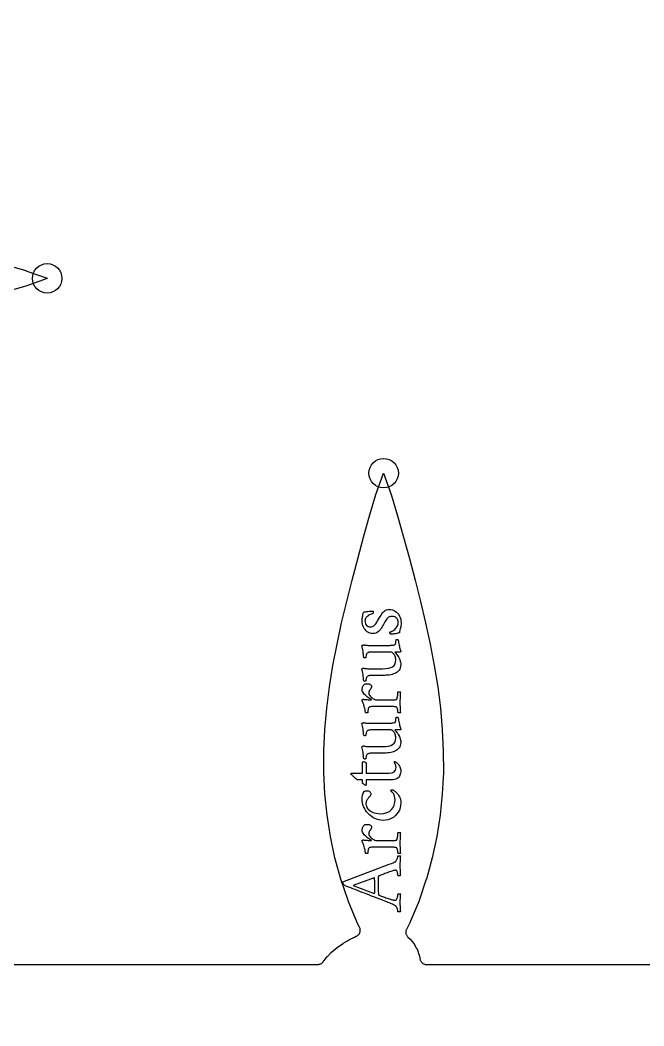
# Model space of a CAD drawing. Header units: millimetres. Extents: x -94 to 94, y -94 to 94.
# Drawn here: x 23.11 to 47.1, y -0.47 to 38.2 of the extents above; entities that cross this region are included whole.
import ezdxf

# ---------------------------------------------------------------- set-up
doc = ezdxf.new("R2010")
doc.units = ezdxf.units.MM
for name, color, linetype in [('CUT_INNER', 6, 'Continuous'), ('ENGRAVE', 7, 'Continuous'), ('TEXT', 5, 'Continuous')]:
    doc.layers.add(name, color=color, linetype=linetype)

msp = doc.modelspace()

# ---------------------------------------------------------------- linework, layer by layer
at = {"layer": 'CUT_INNER'}
for points in [[(22.5038, 28.805), (23.3213, 28.5654), (23.3284, 28.5631), (24.1406, 28.2712), (24.1458, 28.2691), (24.1406, 28.2669), (23.3284, 27.975), (23.3213, 27.9727), (22.5038, 27.7332)], [(22.0071, 1.89), (34.5572, 1.89), (34.5813, 1.8912), (34.6052, 1.8947), (34.6287, 1.9005), (34.6515, 1.9085), (34.6734, 1.9187), (34.6943, 1.9309), (34.7138, 1.9452), (34.7319, 1.9612), (34.7484, 1.9789), (34.758, 1.9915), (34.7581, 1.9914), (34.837, 2.0951), (34.8406, 2.0997), (34.9187, 2.1929), (34.9247, 2.1996), (35.0596, 2.3389), (35.0661, 2.3452), (35.1707, 2.4388), (35.1759, 2.4432), (35.2907, 2.5353), (35.2961, 2.5394), (35.4294, 2.6348), (35.4337, 2.6377), (35.5282, 2.6996), (35.5327, 2.7024), (35.6945, 2.7989), (35.698, 2.801), (35.7753, 2.8437), (35.7789, 2.8457), (35.969, 2.9429), (35.9719, 2.9444), (36.0355, 2.9748), (36.0384, 2.9761), (36.0428, 2.9781), (36.0654, 2.9896), (36.0866, 3.0033), (36.1064, 3.0191), (36.1245, 3.0368), (36.1406, 3.0562), (36.1548, 3.0772), (36.1667, 3.0995), (36.1764, 3.1229), (36.1836, 3.1471), (36.1883, 3.172), (36.1905, 3.1972), (36.1902, 3.2225), (36.1873, 3.2476), (36.1818, 3.2723), (36.1739, 3.2964), (36.1636, 3.3195), (36.0625, 3.5186), (36.0585, 3.5274), (35.7218, 4.341), (35.719, 4.3485), (35.4418, 5.1629), (35.4396, 5.17), (35.2156, 5.9847), (35.2139, 5.9917), (35.0394, 6.8065), (35.0382, 6.8134), (34.9109, 7.6283), (34.91, 7.635), (34.8277, 8.4502), (34.8272, 8.4566), (34.7875, 9.2721), (34.7874, 9.2782), (34.788, 10.094), (34.7882, 10.0997), (34.8264, 10.916), (34.8267, 10.9212), (34.8996, 11.738), (34.9001, 11.7427), (35.0044, 12.56), (35.005, 12.5642), (35.1372, 13.3821), (35.1379, 13.3856), (35.2945, 14.2041), (35.2951, 14.207), (35.4724, 15.0261), (35.4729, 15.0285), (35.6671, 15.8481), (35.6676, 15.85), (35.8751, 16.6701), (35.8754, 16.6715), (36.0928, 17.4915), (36.318, 18.3134), (36.5494, 19.1354), (36.5498, 19.1366), (36.7893, 19.9541), (36.7916, 19.9613), (37.0835, 20.7735), (37.0857, 20.7786), (37.0878, 20.7735), (37.3797, 19.9613), (37.382, 19.9541), (37.6215, 19.1366), (37.6219, 19.1354), (37.8528, 18.3151), (38.0779, 17.4935), (38.2959, 16.6715), (38.2962, 16.6701), (38.5037, 15.85), (38.5042, 15.8481), (38.6984, 15.0285), (38.6989, 15.0261), (38.8762, 14.207), (38.8768, 14.2041), (39.0334, 13.3856), (39.0341, 13.3821), (39.1663, 12.5642), (39.1669, 12.56), (39.2712, 11.7427), (39.2717, 11.738), (39.3446, 10.9212), (39.3449, 10.916), (39.3832, 10.0997), (39.3833, 10.094), (39.3839, 9.2782), (39.3838, 9.2721), (39.3441, 8.4566), (39.3436, 8.4502), (39.2613, 7.635), (39.2604, 7.6283), (39.1332, 6.8134), (39.1319, 6.8065), (38.9575, 5.9917), (38.9557, 5.9847), (38.7317, 5.17), (38.7295, 5.1629), (38.4523, 4.3485), (38.4495, 4.341), (38.1128, 3.5274), (38.1088, 3.5186), (37.9674, 3.2402), (37.9573, 3.2175), (37.9495, 3.194), (37.944, 3.1698), (37.941, 3.1452), (37.9404, 3.1204), (37.9423, 3.0957), (37.9467, 3.0712), (37.9534, 3.0474), (37.9624, 3.0243), (37.9737, 3.0022), (37.9872, 2.9814), (38.0026, 2.9619), (38.0199, 2.9442), (38.0975, 2.8718), (38.1061, 2.863), (38.1899, 2.7678), (38.1975, 2.7582), (38.2717, 2.6553), (38.2783, 2.645), (38.342, 2.5353), (38.3476, 2.5244), (38.4002, 2.409), (38.4047, 2.3976), (38.4458, 2.2776), (38.4492, 2.2658), (38.4783, 2.1424), (38.4805, 2.1303), (38.4836, 2.1068), (38.488, 2.0832), (38.4945, 2.0602), (38.5032, 2.0379), (38.514, 2.0165), (38.5269, 1.9963), (38.5415, 1.9774), (38.558, 1.96), (38.576, 1.9442), (38.5955, 1.9302), (38.6162, 1.9182), (38.6379, 1.9081), (38.6605, 1.9003), (38.6838, 1.8946), (38.7075, 1.8911), (38.7314, 1.89), (49.015, 1.89)]]:
    msp.add_lwpolyline(points, dxfattribs=at)
at = {"layer": 'ENGRAVE'}
for centre, radius in [((0, 27.004), 62.3363), ((24.1466, 28.2691), 0.567), ((37.0857, 20.7795), 0.567)]:
    msp.add_circle(centre, radius, dxfattribs=at)
at = {"layer": 'TEXT'}
for points in [[(36.2628, 15.096), (36.2638, 15.1435), (36.2666, 15.187), (36.2714, 15.2263), (36.2782, 15.2616), (36.2857, 15.2976), (36.2931, 15.3389), (36.3003, 15.3855), (36.3072, 15.4375), (36.3463, 15.4456), (36.3887, 15.4528), (36.4343, 15.4592), (36.483, 15.4648), (36.5326, 15.4695), (36.5808, 15.4733), (36.6274, 15.4763), (36.6725, 15.4785), (36.68, 15.4763), (36.6853, 15.4699), (36.6885, 15.4592), (36.6896, 15.4443), (36.6894, 15.4374), (36.6887, 15.4302), (36.6877, 15.4229), (36.6862, 15.4153), (36.684, 15.4077), (36.6811, 15.4003), (36.6772, 15.3932), (36.6725, 15.3863), (36.6412, 15.3763), (36.6085, 15.3636), (36.5746, 15.3482), (36.5394, 15.3299), (36.5049, 15.3092), (36.4732, 15.2864), (36.4443, 15.2614), (36.4182, 15.2343), (36.3965, 15.2052), (36.381, 15.1741), (36.3717, 15.1412), (36.3686, 15.1063), (36.3724, 15.0504), (36.3836, 15.0022), (36.4023, 14.9616), (36.4284, 14.9287), (36.4601, 14.9033), (36.4954, 14.8852), (36.5343, 14.8743), (36.5769, 14.8707), (36.6176, 14.8733), (36.6542, 14.8809), (36.6867, 14.8937), (36.7152, 14.9117), (36.7408, 14.9338), (36.7647, 14.959), (36.7869, 14.9875), (36.8074, 15.0192), (36.8273, 15.053), (36.8479, 15.0879), (36.8692, 15.1239), (36.891, 15.1609), (36.9139, 15.1993), (36.938, 15.2394), (36.9634, 15.2813), (36.9901, 15.3248), (37.0185, 15.3677), (37.0494, 15.4076), (37.0826, 15.4445), (37.1181, 15.4785), (37.1568, 15.5068), (37.1996, 15.5271), (37.2464, 15.5393), (37.2973, 15.5433), (37.3621, 15.5388), (37.4232, 15.5254), (37.4808, 15.503), (37.5346, 15.4716), (37.5839, 15.433), (37.6277, 15.3888), (37.6659, 15.3391), (37.6985, 15.2838), (37.7247, 15.2245), (37.7433, 15.1626), (37.7545, 15.0982), (37.7583, 15.0312), (37.7569, 14.9753), (37.7527, 14.9236), (37.7458, 14.8762), (37.7361, 14.8331), (37.7251, 14.7905), (37.7143, 14.7444), (37.7038, 14.6949), (37.6934, 14.6419), (37.6729, 14.6351), (37.649, 14.6283), (37.6217, 14.6215), (37.591, 14.6146), (37.5583, 14.6081), (37.5253, 14.6022), (37.4917, 14.597), (37.4578, 14.5924), (37.4254, 14.5887), (37.3964, 14.586), (37.3708, 14.5844), (37.3486, 14.5839), (37.3396, 14.598), (37.3332, 14.6129), (37.3294, 14.6287), (37.3281, 14.6454), (37.3285, 14.6535), (37.3298, 14.6607), (37.3319, 14.6671), (37.3349, 14.6727), (37.3694, 14.6848), (37.4045, 14.7008), (37.4402, 14.7207), (37.4766, 14.7444), (37.5118, 14.7715), (37.544, 14.8016), (37.5733, 14.8346), (37.5995, 14.8707), (37.6212, 14.9091), (37.6366, 14.9492), (37.6459, 14.9911), (37.649, 15.0346), (37.6452, 15.0837), (37.6337, 15.1285), (37.6144, 15.169), (37.5876, 15.2053), (37.5534, 15.2352), (37.5124, 15.2565), (37.4646, 15.2693), (37.41, 15.2736), (37.3613, 15.2697), (37.3174, 15.2582), (37.2785, 15.239), (37.2444, 15.2121), (37.2137, 15.1795), (37.1847, 15.143), (37.1574, 15.1027), (37.1317, 15.0585), (37.1067, 15.012), (37.081, 14.9646), (37.0546, 14.9164), (37.0276, 14.8673), (36.997, 14.8192), (36.9632, 14.7738), (36.9261, 14.7312), (36.8859, 14.6914), (36.841, 14.6578), (36.7899, 14.6338), (36.7326, 14.6194), (36.6691, 14.6146), (36.6096, 14.619), (36.5539, 14.6321), (36.502, 14.654), (36.454, 14.6846), (36.4106, 14.7221), (36.3725, 14.7644), (36.3397, 14.8117), (36.3123, 14.8639), (36.2906, 14.9194), (36.2752, 14.9765), (36.2659, 15.0354), (36.2628, 15.096)], [(36.6554, 13.8976), (36.6533, 13.8976), (36.6503, 13.8976), (36.6465, 13.8976), (36.6418, 13.8976), (36.6238, 13.8974), (36.6038, 13.8968), (36.5819, 13.8957), (36.5581, 13.8942), (36.5343, 13.8916), (36.5125, 13.8874), (36.4925, 13.8814), (36.4745, 13.8737), (36.4529, 13.8592), (36.4361, 13.8396), (36.4239, 13.8148), (36.4164, 13.7849), (36.412, 13.7544), (36.4088, 13.7277), (36.4068, 13.7049), (36.4062, 13.6859), (36.4012, 13.6828), (36.393, 13.6804), (36.3816, 13.6786), (36.3669, 13.6774), (36.3519, 13.6773), (36.3392, 13.6787), (36.3288, 13.6815), (36.3208, 13.6859), (36.3168, 13.7502), (36.3115, 13.8131), (36.3048, 13.8748), (36.2969, 13.9352), (36.2878, 13.993), (36.2773, 14.047), (36.2656, 14.0971), (36.2526, 14.1434), (36.2547, 14.1501), (36.2611, 14.1562), (36.2718, 14.162), (36.2867, 14.1673), (36.3025, 14.1718), (36.3157, 14.175), (36.3264, 14.1769), (36.3345, 14.1776), (36.3473, 14.1728), (36.3652, 14.1686), (36.3883, 14.1651), (36.4164, 14.1622), (36.4478, 14.16), (36.4805, 14.1584), (36.5144, 14.1574), (36.5496, 14.1571), (37.2495, 14.1571), (37.2665, 14.1573), (37.2901, 14.158), (37.3203, 14.159), (37.3571, 14.1605), (37.3965, 14.1629), (37.4343, 14.1665), (37.4707, 14.1714), (37.5056, 14.1776), (37.524, 14.1862), (37.5381, 14.2019), (37.5479, 14.2246), (37.5534, 14.2544), (37.5566, 14.2857), (37.5594, 14.3129), (37.5617, 14.336), (37.5637, 14.3551), (37.5637, 14.3628), (37.5637, 14.3688), (37.5637, 14.3731), (37.5637, 14.3756), (37.566, 14.3787), (37.5696, 14.3812), (37.5745, 14.383), (37.5807, 14.3842), (37.5871, 14.3849), (37.5927, 14.3854), (37.5974, 14.3858), (37.6012, 14.3859), (37.6042, 14.3854), (37.6098, 14.3842), (37.6179, 14.382), (37.6285, 14.379), (37.639, 14.3752), (37.6465, 14.3705), (37.6509, 14.3649), (37.6524, 14.3585), (37.6554, 14.3149), (37.661, 14.2693), (37.6691, 14.2219), (37.6797, 14.1725), (37.6916, 14.1239), (37.7032, 14.079), (37.7146, 14.0377), (37.7258, 14), (37.7356, 13.9685), (37.7425, 13.9454), (37.7466, 13.9309), (37.748, 13.9249), (37.7469, 13.9185), (37.7433, 13.913), (37.7375, 13.9083), (37.7293, 13.9044), (37.72, 13.9015), (37.7109, 13.8993), (37.702, 13.898), (37.6934, 13.8976), (37.5398, 13.8976), (37.5337, 13.8974), (37.5291, 13.8968), (37.526, 13.8957), (37.5244, 13.8942), (37.5236, 13.8927), (37.5231, 13.8916), (37.5228, 13.891), (37.5227, 13.8908), (37.5469, 13.8665), (37.5718, 13.8379), (37.5973, 13.805), (37.6234, 13.7679), (37.6487, 13.7277), (37.6716, 13.6859), (37.6922, 13.6424), (37.7105, 13.5972), (37.7254, 13.5515), (37.7361, 13.5067), (37.7425, 13.4627), (37.7446, 13.4196), (37.7407, 13.3562), (37.7288, 13.2993), (37.7091, 13.2487), (37.6815, 13.2045), (37.6475, 13.1659), (37.6089, 13.1319), (37.5656, 13.1027), (37.5176, 13.0782), (37.4662, 13.0578), (37.413, 13.041), (37.3578, 13.0279), (37.3008, 13.0184), (37.2434, 13.0117), (37.1872, 13.0069), (37.1324, 13.004), (37.0788, 13.0031), (36.6554, 13.0031), (36.6371, 13.0028), (36.6162, 13.0022), (36.5927, 13.0011), (36.5667, 12.9996), (36.5404, 12.9969), (36.5163, 12.992), (36.4943, 12.9849), (36.4745, 12.9757), (36.4529, 12.9612), (36.4361, 12.9416), (36.4239, 12.9168), (36.4164, 12.887), (36.412, 12.8565), (36.4088, 12.8298), (36.4068, 12.8069), (36.4062, 12.788), (36.4012, 12.7849), (36.393, 12.7824), (36.3816, 12.7806), (36.3669, 12.7794), (36.3519, 12.7793), (36.3392, 12.7807), (36.3288, 12.7836), (36.3208, 12.788), (36.3168, 12.8522), (36.3115, 12.9151), (36.3048, 12.9768), (36.2969, 13.0372), (36.2878, 13.095), (36.2773, 13.149), (36.2656, 13.1992), (36.2526, 13.2455), (36.2543, 13.2522), (36.2594, 13.2587), (36.2679, 13.265), (36.2799, 13.2711), (36.2927, 13.2763), (36.3038, 13.28), (36.3132, 13.2823), (36.3208, 13.283), (36.3341, 13.2781), (36.3533, 13.2736), (36.3785, 13.2696), (36.4096, 13.266), (36.444, 13.263), (36.4788, 13.2608), (36.514, 13.2596), (36.5496, 13.2591), (37.0413, 13.2591), (37.1656, 13.2641), (37.2722, 13.2792), (37.361, 13.3043), (37.4322, 13.3394), (37.4867, 13.3854), (37.5257, 13.4431), (37.549, 13.5125), (37.5568, 13.5937), (37.555, 13.6309), (37.5496, 13.6671), (37.5405, 13.7026), (37.5278, 13.7371), (37.5123, 13.7699), (37.4949, 13.7999), (37.4756, 13.8271), (37.4544, 13.8515), (37.4326, 13.8717), (37.4117, 13.8861), (37.3917, 13.8947), (37.3725, 13.8976)], [(36.2628, 12.467), (36.2646, 12.499), (36.2701, 12.5302), (36.2791, 12.5605), (36.2918, 12.5899), (36.3071, 12.6168), (36.3238, 12.6394), (36.3421, 12.6578), (36.3618, 12.6719), (36.3693, 12.6751), (36.378, 12.6778), (36.3881, 12.6802), (36.3994, 12.6821), (36.4115, 12.6836), (36.4241, 12.6847), (36.4371, 12.6853), (36.4506, 12.6855), (36.4935, 12.6829), (36.53, 12.6749), (36.5601, 12.6615), (36.5837, 12.6428), (36.6017, 12.6225), (36.6145, 12.604), (36.6222, 12.5875), (36.6247, 12.5729), (36.6232, 12.556), (36.6187, 12.5396), (36.6113, 12.5236), (36.6008, 12.508), (36.5893, 12.4928), (36.5786, 12.4781), (36.5688, 12.4638), (36.5598, 12.4499), (36.5516, 12.4379), (36.5441, 12.4256), (36.5371, 12.4131), (36.5308, 12.4004), (36.5256, 12.3862), (36.5219, 12.3693), (36.5196, 12.3495), (36.5189, 12.327), (36.5226, 12.2919), (36.5338, 12.2583), (36.5525, 12.2262), (36.5786, 12.1956), (36.6092, 12.1671), (36.6414, 12.1414), (36.675, 12.1184), (36.7101, 12.0983), (36.7438, 12.0818), (36.7732, 12.0701), (36.7984, 12.063), (36.8193, 12.0607), (37.3349, 12.0607), (37.3718, 12.0608), (37.4075, 12.0611), (37.4418, 12.0617), (37.4749, 12.0624), (37.5058, 12.064), (37.5338, 12.0671), (37.5588, 12.0717), (37.5807, 12.0778), (37.5891, 12.0846), (37.597, 12.0983), (37.6044, 12.1187), (37.6115, 12.1461), (37.6178, 12.1772), (37.623, 12.2092), (37.6271, 12.2421), (37.6302, 12.2758), (37.6325, 12.307), (37.6341, 12.3321), (37.635, 12.3513), (37.6354, 12.3646), (37.6435, 12.3692), (37.6541, 12.3727), (37.6674, 12.3751), (37.6832, 12.3765), (37.699, 12.3764), (37.7122, 12.3744), (37.7229, 12.3704), (37.731, 12.3646), (37.7277, 12.3131), (37.7246, 12.2613), (37.7217, 12.209), (37.719, 12.1563), (37.7168, 12.1038), (37.7152, 12.0522), (37.7142, 12.0014), (37.7139, 11.9514), (37.7142, 11.9041), (37.7152, 11.8575), (37.7168, 11.8119), (37.719, 11.7671), (37.7217, 11.7218), (37.7246, 11.6749), (37.7277, 11.6262), (37.731, 11.5759), (37.7229, 11.57), (37.7122, 11.566), (37.699, 11.564), (37.6832, 11.5639), (37.6674, 11.5653), (37.6541, 11.5678), (37.6435, 11.5713), (37.6354, 11.5759), (37.635, 11.5879), (37.6341, 11.6036), (37.6325, 11.6229), (37.6302, 11.6459), (37.6271, 11.6703), (37.623, 11.6941), (37.6178, 11.7172), (37.6115, 11.7398), (37.6044, 11.7594), (37.597, 11.7739), (37.5891, 11.7833), (37.5807, 11.7876), (37.5588, 11.7936), (37.5338, 11.7982), (37.5058, 11.8013), (37.4749, 11.8029), (37.4418, 11.8037), (37.4075, 11.8042), (37.3718, 11.8045), (37.3349, 11.8046), (36.7135, 11.8046), (36.6951, 11.8045), (36.6742, 11.8042), (36.6508, 11.8037), (36.6247, 11.8029), (36.5989, 11.8013), (36.5761, 11.7982), (36.5562, 11.7936), (36.5394, 11.7876), (36.5252, 11.7801), (36.5133, 11.7679), (36.5038, 11.7511), (36.4967, 11.7295), (36.4913, 11.7056), (36.4873, 11.6817), (36.4845, 11.6578), (36.483, 11.6339), (36.4823, 11.6121), (36.4817, 11.5946), (36.4814, 11.5814), (36.4813, 11.5725), (36.4762, 11.5707), (36.4677, 11.569), (36.4557, 11.5673), (36.4403, 11.5656), (36.4246, 11.5648), (36.4113, 11.5656), (36.4007, 11.5682), (36.3925, 11.5725), (36.3829, 11.6369), (36.3712, 11.7005), (36.3573, 11.7632), (36.3413, 11.8251), (36.323, 11.8851), (36.3021, 11.9421), (36.2786, 11.996), (36.2526, 12.047), (36.2538, 12.0538), (36.2577, 12.0603), (36.2641, 12.0666), (36.273, 12.0727), (36.2829, 12.0779), (36.2918, 12.0816), (36.2999, 12.0839), (36.3072, 12.0846), (36.3159, 12.0842), (36.3319, 12.0829), (36.3552, 12.0808), (36.3857, 12.0778), (36.42, 12.0745), (36.4544, 12.0714), (36.4891, 12.0685), (36.524, 12.0658), (36.5559, 12.0636), (36.5816, 12.062), (36.6011, 12.061), (36.6145, 12.0607), (36.619, 12.061), (36.6222, 12.062), (36.6241, 12.0636), (36.6247, 12.0658), (36.6245, 12.0683), (36.6239, 12.0705), (36.6228, 12.0725), (36.6213, 12.0744), (36.5847, 12.0932), (36.5466, 12.1158), (36.507, 12.1419), (36.466, 12.1717), (36.4256, 12.2042), (36.3883, 12.2387), (36.3539, 12.2751), (36.3226, 12.3134), (36.2964, 12.3524), (36.2777, 12.391), (36.2665, 12.4292), (36.2628, 12.467)], [(36.6554, 10.9067), (36.6533, 10.9067), (36.6503, 10.9067), (36.6465, 10.9067), (36.6418, 10.9067), (36.6238, 10.9064), (36.6038, 10.9058), (36.5819, 10.9047), (36.5581, 10.9032), (36.5343, 10.9007), (36.5125, 10.8964), (36.4925, 10.8904), (36.4745, 10.8828), (36.4529, 10.8682), (36.4361, 10.8486), (36.4239, 10.8239), (36.4164, 10.794), (36.412, 10.7635), (36.4088, 10.7368), (36.4068, 10.714), (36.4062, 10.695), (36.4012, 10.6919), (36.393, 10.6894), (36.3816, 10.6876), (36.3669, 10.6864), (36.3519, 10.6863), (36.3392, 10.6877), (36.3288, 10.6906), (36.3208, 10.695), (36.3168, 10.7592), (36.3115, 10.8221), (36.3048, 10.8838), (36.2969, 10.9442), (36.2878, 11.002), (36.2773, 11.056), (36.2656, 11.1062), (36.2526, 11.1525), (36.2547, 11.1591), (36.2611, 11.1653), (36.2718, 11.1711), (36.2867, 11.1764), (36.3025, 11.1809), (36.3157, 11.1841), (36.3264, 11.186), (36.3345, 11.1866), (36.3473, 11.1818), (36.3652, 11.1777), (36.3883, 11.1741), (36.4164, 11.1713), (36.4478, 11.169), (36.4805, 11.1674), (36.5144, 11.1665), (36.5496, 11.1661), (37.2495, 11.1661), (37.2665, 11.1664), (37.2901, 11.167), (37.3203, 11.1681), (37.3571, 11.1696), (37.3965, 11.1719), (37.4343, 11.1755), (37.4707, 11.1804), (37.5056, 11.1866), (37.524, 11.1953), (37.5381, 11.211), (37.5479, 11.2337), (37.5534, 11.2635), (37.5566, 11.2947), (37.5594, 11.3219), (37.5617, 11.3451), (37.5637, 11.3642), (37.5637, 11.3719), (37.5637, 11.3778), (37.5637, 11.3821), (37.5637, 11.3847), (37.566, 11.3878), (37.5696, 11.3902), (37.5745, 11.392), (37.5807, 11.3932), (37.5871, 11.3939), (37.5927, 11.3945), (37.5974, 11.3948), (37.6012, 11.3949), (37.6042, 11.3945), (37.6098, 11.3932), (37.6179, 11.3911), (37.6285, 11.3881), (37.639, 11.3842), (37.6465, 11.3795), (37.6509, 11.374), (37.6524, 11.3676), (37.6554, 11.324), (37.661, 11.2784), (37.6691, 11.2309), (37.6797, 11.1815), (37.6916, 11.133), (37.7032, 11.088), (37.7146, 11.0467), (37.7258, 11.0091), (37.7356, 10.9775), (37.7425, 10.9545), (37.7466, 10.9399), (37.748, 10.934), (37.7469, 10.9276), (37.7433, 10.922), (37.7375, 10.9173), (37.7293, 10.9135), (37.72, 10.9105), (37.7109, 10.9084), (37.702, 10.9071), (37.6934, 10.9067), (37.5398, 10.9067), (37.5337, 10.9064), (37.5291, 10.9058), (37.526, 10.9047), (37.5244, 10.9032), (37.5236, 10.9017), (37.5231, 10.9007), (37.5228, 10.9), (37.5227, 10.8998), (37.5469, 10.8755), (37.5718, 10.8469), (37.5973, 10.814), (37.6234, 10.7769), (37.6487, 10.7368), (37.6716, 10.695), (37.6922, 10.6514), (37.7105, 10.6062), (37.7254, 10.5605), (37.7361, 10.5157), (37.7425, 10.4718), (37.7446, 10.4286), (37.7407, 10.3653), (37.7288, 10.3083), (37.7091, 10.2577), (37.6815, 10.2135), (37.6475, 10.1749), (37.6089, 10.141), (37.5656, 10.1118), (37.5176, 10.0872), (37.4662, 10.0668), (37.413, 10.0501), (37.3578, 10.037), (37.3008, 10.0275), (37.2434, 10.0207), (37.1872, 10.0159), (37.1324, 10.0131), (37.0788, 10.0121), (36.6554, 10.0121), (36.6371, 10.0119), (36.6162, 10.0112), (36.5927, 10.0102), (36.5667, 10.0087), (36.5404, 10.0059), (36.5163, 10.001), (36.4943, 9.994), (36.4745, 9.9848), (36.4529, 9.9703), (36.4361, 9.9506), (36.4239, 9.9259), (36.4164, 9.896), (36.412, 9.8655), (36.4088, 9.8388), (36.4068, 9.816), (36.4062, 9.797), (36.4012, 9.7939), (36.393, 9.7914), (36.3816, 9.7896), (36.3669, 9.7885), (36.3519, 9.7884), (36.3392, 9.7897), (36.3288, 9.7926), (36.3208, 9.797), (36.3168, 9.8612), (36.3115, 9.9242), (36.3048, 9.9859), (36.2969, 10.0462), (36.2878, 10.1041), (36.2773, 10.1581), (36.2656, 10.2082), (36.2526, 10.2545), (36.2543, 10.2612), (36.2594, 10.2677), (36.2679, 10.274), (36.2799, 10.2801), (36.2927, 10.2854), (36.3038, 10.2891), (36.3132, 10.2913), (36.3208, 10.2921), (36.3341, 10.2872), (36.3533, 10.2827), (36.3785, 10.2786), (36.4096, 10.275), (36.444, 10.272), (36.4788, 10.2699), (36.514, 10.2686), (36.5496, 10.2682), (37.0413, 10.2682), (37.1656, 10.2732), (37.2722, 10.2882), (37.361, 10.3133), (37.4322, 10.3484), (37.4867, 10.3944), (37.5257, 10.4521), (37.549, 10.5216), (37.5568, 10.6028), (37.555, 10.6399), (37.5496, 10.6762), (37.5405, 10.7116), (37.5278, 10.7462), (37.5123, 10.7789), (37.4949, 10.8089), (37.4756, 10.8361), (37.4544, 10.8606), (37.4326, 10.8807), (37.4117, 10.8951), (37.3917, 10.9038), (37.3725, 10.9067)], [(36.2799, 9.2405), (36.2799, 9.6707), (36.2822, 9.6781), (36.2893, 9.6835), (36.301, 9.6867), (36.3174, 9.6877), (36.3428, 9.6847), (36.3678, 9.6758), (36.3923, 9.6608), (36.4164, 9.6399), (36.4164, 9.2405), (37.2905, 9.2405), (37.41, 9.2543), (37.4954, 9.2959), (37.5466, 9.3653), (37.5637, 9.4624), (37.5617, 9.4991), (37.556, 9.5341), (37.5464, 9.5674), (37.5329, 9.599), (37.5186, 9.6269), (37.5065, 9.6493), (37.4964, 9.6662), (37.4885, 9.6775), (37.4911, 9.682), (37.4954, 9.6852), (37.5014, 9.6871), (37.509, 9.6877), (37.5263, 9.6869), (37.5406, 9.6843), (37.5519, 9.6801), (37.5602, 9.6741), (37.575, 9.6605), (37.5918, 9.6438), (37.6108, 9.6238), (37.6319, 9.6007), (37.6535, 9.5747), (37.6738, 9.5465), (37.6928, 9.5158), (37.7105, 9.4829), (37.7254, 9.4479), (37.7361, 9.4112), (37.7425, 9.3728), (37.7446, 9.3326), (37.7427, 9.2903), (37.7369, 9.2486), (37.7273, 9.2075), (37.7139, 9.1671), (37.6955, 9.1287), (37.6712, 9.0941), (37.6409, 9.063), (37.6046, 9.0356), (37.5613, 9.0132), (37.5099, 8.9972), (37.4503, 8.9876), (37.3827, 8.9844), (36.4164, 8.9844), (36.4164, 8.7898), (36.4157, 8.7866), (36.4135, 8.7838), (36.4097, 8.7814), (36.4045, 8.7795), (36.3988, 8.778), (36.3938, 8.777), (36.3895, 8.7763), (36.3857, 8.7761), (36.3811, 8.7774), (36.3742, 8.7812), (36.3649, 8.7876), (36.3533, 8.7966), (36.3406, 8.8069), (36.3281, 8.8175), (36.3158, 8.8283), (36.3038, 8.8393), (36.2933, 8.849), (36.2858, 8.8559), (36.2814, 8.8601), (36.2799, 8.8615), (36.2799, 8.9844), (36.0716, 8.9844), (36.0521, 9.0022), (36.0311, 9.0215), (36.0085, 9.0423), (35.9845, 9.0646), (35.9602, 9.0871), (35.9367, 9.1086), (35.9141, 9.129), (35.8923, 9.1483), (35.8735, 9.1649), (35.8595, 9.1773), (35.8504, 9.1854), (35.8463, 9.1892), (35.8403, 9.1964), (35.836, 9.2042), (35.8334, 9.2126), (35.8326, 9.2217), (35.8332, 9.2299), (35.8352, 9.2358), (35.8384, 9.2393), (35.8428, 9.2405)], [(36.4335, 8.5712), (36.4746, 8.5687), (36.5091, 8.561), (36.5369, 8.5482), (36.5581, 8.5303), (36.5738, 8.5096), (36.585, 8.4885), (36.5917, 8.4669), (36.594, 8.4449), (36.591, 8.418), (36.582, 8.392), (36.5671, 8.3668), (36.5462, 8.3425), (36.5236, 8.3188), (36.5035, 8.2955), (36.486, 8.2727), (36.4711, 8.2503), (36.4538, 8.2243), (36.4395, 8.2008), (36.4282, 8.1799), (36.4199, 8.1615), (36.4139, 8.1425), (36.4096, 8.1197), (36.4071, 8.093), (36.4062, 8.0625), (36.4104, 8.0182), (36.4228, 7.9742), (36.4437, 7.9303), (36.4728, 7.8867), (36.5096, 7.8451), (36.5534, 7.8073), (36.6043, 7.7734), (36.6623, 7.7433), (36.7271, 7.7186), (36.7989, 7.701), (36.8774, 7.6905), (36.9627, 7.6869), (37.0982, 7.6968), (37.2145, 7.7262), (37.3116, 7.7753), (37.3895, 7.844), (37.4493, 7.9268), (37.492, 8.0181), (37.5176, 8.118), (37.5261, 8.2264), (37.522, 8.2933), (37.5099, 8.354), (37.4896, 8.4085), (37.4612, 8.4569), (37.4305, 8.4986), (37.4032, 8.5333), (37.3793, 8.5609), (37.3588, 8.5815), (37.3595, 8.5837), (37.3618, 8.587), (37.3655, 8.5914), (37.3708, 8.5969), (37.3773, 8.6021), (37.3848, 8.6058), (37.3935, 8.6081), (37.4032, 8.6088), (37.4173, 8.6075), (37.4322, 8.6037), (37.448, 8.5973), (37.4646, 8.5883), (37.4897, 8.5708), (37.5171, 8.5491), (37.5469, 8.523), (37.579, 8.4927), (37.6114, 8.4581), (37.6418, 8.4193), (37.6703, 8.3762), (37.6968, 8.3288), (37.7192, 8.2774), (37.7352, 8.2221), (37.7448, 8.163), (37.748, 8.1001), (37.7421, 8.0024), (37.7241, 7.911), (37.6943, 7.8258), (37.6524, 7.7467), (37.601, 7.675), (37.5423, 7.6118), (37.4764, 7.5572), (37.4032, 7.5111), (37.3251, 7.4745), (37.2444, 7.4484), (37.1612, 7.4327), (37.0754, 7.4274), (36.9855, 7.4322), (36.9, 7.4467), (36.819, 7.4707), (36.7425, 7.5043), (36.6707, 7.5455), (36.6038, 7.5922), (36.5418, 7.6445), (36.4847, 7.7023), (36.4333, 7.7642), (36.3883, 7.8286), (36.3497, 7.8956), (36.3174, 7.9652), (36.292, 8.0353), (36.2739, 8.1039), (36.263, 8.171), (36.2594, 8.2366), (36.2645, 8.3246), (36.2799, 8.4039), (36.3055, 8.4748), (36.3413, 8.5371), (36.3475, 8.5423), (36.3558, 8.5478), (36.3663, 8.5534), (36.3789, 8.5593), (36.3925, 8.5645), (36.4062, 8.5683), (36.4199, 8.5705), (36.4335, 8.5712)], [(36.2628, 7.0587), (36.2646, 7.0907), (36.2701, 7.1219), (36.2791, 7.1522), (36.2918, 7.1816), (36.3071, 7.2085), (36.3238, 7.2311), (36.3421, 7.2495), (36.3618, 7.2636), (36.3693, 7.2668), (36.378, 7.2695), (36.3881, 7.2719), (36.3994, 7.2738), (36.4115, 7.2753), (36.4241, 7.2764), (36.4371, 7.277), (36.4506, 7.2772), (36.4935, 7.2745), (36.53, 7.2665), (36.5601, 7.2532), (36.5837, 7.2345), (36.6017, 7.2142), (36.6145, 7.1957), (36.6222, 7.1792), (36.6247, 7.1645), (36.6232, 7.1477), (36.6187, 7.1313), (36.6113, 7.1152), (36.6008, 7.0997), (36.5893, 7.0845), (36.5786, 7.0698), (36.5688, 7.0555), (36.5598, 7.0416), (36.5516, 7.0296), (36.5441, 7.0173), (36.5371, 7.0048), (36.5308, 6.9921), (36.5256, 6.9779), (36.5219, 6.961), (36.5196, 6.9412), (36.5189, 6.9187), (36.5226, 6.8836), (36.5338, 6.85), (36.5525, 6.8179), (36.5786, 6.7873), (36.6092, 6.7588), (36.6414, 6.7331), (36.675, 6.7101), (36.7101, 6.69), (36.7438, 6.6735), (36.7732, 6.6618), (36.7984, 6.6547), (36.8193, 6.6524), (37.3349, 6.6524), (37.3718, 6.6525), (37.4075, 6.6528), (37.4418, 6.6534), (37.4749, 6.6541), (37.5058, 6.6557), (37.5338, 6.6588), (37.5588, 6.6634), (37.5807, 6.6695), (37.5891, 6.6763), (37.597, 6.69), (37.6044, 6.7104), (37.6115, 6.7378), (37.6178, 6.7689), (37.623, 6.8009), (37.6271, 6.8338), (37.6302, 6.8675), (37.6325, 6.8987), (37.6341, 6.9238), (37.635, 6.943), (37.6354, 6.9563), (37.6435, 6.9609), (37.6541, 6.9644), (37.6674, 6.9668), (37.6832, 6.9682), (37.699, 6.9681), (37.7122, 6.9661), (37.7229, 6.9621), (37.731, 6.9563), (37.7277, 6.9048), (37.7246, 6.853), (37.7217, 6.8007), (37.719, 6.748), (37.7168, 6.6955), (37.7152, 6.6439), (37.7142, 6.5931), (37.7139, 6.5431), (37.7142, 6.4958), (37.7152, 6.4492), (37.7168, 6.4036), (37.719, 6.3588), (37.7217, 6.3135), (37.7246, 6.2666), (37.7277, 6.2179), (37.731, 6.1676), (37.7229, 6.1617), (37.7122, 6.1577), (37.699, 6.1557), (37.6832, 6.1556), (37.6674, 6.157), (37.6541, 6.1594), (37.6435, 6.163), (37.6354, 6.1676), (37.635, 6.1796), (37.6341, 6.1953), (37.6325, 6.2146), (37.6302, 6.2376), (37.6271, 6.262), (37.623, 6.2858), (37.6178, 6.3089), (37.6115, 6.3314), (37.6044, 6.3511), (37.597, 6.3656), (37.5891, 6.375), (37.5807, 6.3792), (37.5588, 6.3853), (37.5338, 6.3899), (37.5058, 6.393), (37.4749, 6.3946), (37.4418, 6.3954), (37.4075, 6.3959), (37.3718, 6.3962), (37.3349, 6.3963), (36.7135, 6.3963), (36.6951, 6.3962), (36.6742, 6.3959), (36.6508, 6.3954), (36.6247, 6.3946), (36.5989, 6.393), (36.5761, 6.3899), (36.5562, 6.3853), (36.5394, 6.3792), (36.5252, 6.3718), (36.5133, 6.3596), (36.5038, 6.3428), (36.4967, 6.3212), (36.4913, 6.2973), (36.4873, 6.2734), (36.4845, 6.2495), (36.483, 6.2256), (36.4823, 6.2038), (36.4817, 6.1863), (36.4814, 6.1731), (36.4813, 6.1641), (36.4762, 6.1624), (36.4677, 6.1607), (36.4557, 6.159), (36.4403, 6.1573), (36.4246, 6.1565), (36.4113, 6.1573), (36.4007, 6.1599), (36.3925, 6.1641), (36.3829, 6.2286), (36.3712, 6.2922), (36.3573, 6.3549), (36.3413, 6.4168), (36.323, 6.4768), (36.3021, 6.5337), (36.2786, 6.5877), (36.2526, 6.6387), (36.2538, 6.6455), (36.2577, 6.652), (36.2641, 6.6583), (36.273, 6.6643), (36.2829, 6.6696), (36.2918, 6.6733), (36.2999, 6.6755), (36.3072, 6.6763), (36.3159, 6.6759), (36.3319, 6.6746), (36.3552, 6.6725), (36.3857, 6.6695), (36.42, 6.6662), (36.4544, 6.6631), (36.4891, 6.6602), (36.524, 6.6575), (36.5559, 6.6553), (36.5816, 6.6537), (36.6011, 6.6527), (36.6145, 6.6524), (36.619, 6.6527), (36.6222, 6.6537), (36.6241, 6.6553), (36.6247, 6.6575), (36.6245, 6.66), (36.6239, 6.6622), (36.6228, 6.6642), (36.6213, 6.666), (36.5847, 6.6849), (36.5466, 6.7074), (36.507, 6.7336), (36.466, 6.7634), (36.4256, 6.7959), (36.3883, 6.8304), (36.3539, 6.8667), (36.3226, 6.9051), (36.2964, 6.9441), (36.2777, 6.9827), (36.2665, 7.0209), (36.2628, 7.0587)], [(37.2564, 4.276), (37.2511, 4.278), (37.2355, 4.2841), (37.2093, 4.2943), (37.1727, 4.3085), (37.1272, 4.3261), (37.0741, 4.3464), (37.0136, 4.3696), (36.9457, 4.3955), (36.8719, 4.4238), (36.7942, 4.454), (36.7123, 4.4861), (36.6264, 4.5201), (36.5379, 4.5552), (36.448, 4.5906), (36.3569, 4.6261), (36.2645, 4.6618), (36.1724, 4.6974), (36.0823, 4.7323), (35.994, 4.7665), (35.9077, 4.8001), (35.8249, 4.8324), (35.7472, 4.8629), (35.6747, 4.8913), (35.6072, 4.9179), (35.5932, 4.9268), (35.5782, 4.9397), (35.5624, 4.9566), (35.5458, 4.9777), (35.5309, 4.9993), (35.5202, 5.0182), (35.5138, 5.0343), (35.5116, 5.0477), (35.5118, 5.0507), (35.5121, 5.0532), (35.5126, 5.055), (35.5134, 5.0562), (35.5143, 5.0574), (35.5155, 5.0592), (35.5169, 5.0616), (35.5185, 5.0647), (37.3008, 5.7442), (37.3887, 5.7777), (37.4544, 5.8031), (37.4979, 5.8204), (37.5193, 5.8295), (37.5374, 5.8401), (37.5543, 5.8547), (37.5699, 5.8734), (37.5841, 5.8961), (37.5968, 5.9209), (37.6076, 5.9456), (37.6165, 5.9704), (37.6234, 5.9951), (37.6286, 6.0176), (37.6324, 6.0357), (37.6346, 6.0492), (37.6354, 6.0583), (37.6451, 6.0641), (37.6571, 6.0677), (37.6715, 6.0692), (37.6883, 6.0685), (37.7044, 6.0668), (37.7169, 6.0651), (37.7257, 6.0634), (37.731, 6.0617), (37.7277, 6.0135), (37.7246, 5.9678), (37.7217, 5.9247), (37.719, 5.8842), (37.7168, 5.843), (37.7152, 5.798), (37.7142, 5.7491), (37.7139, 5.6964), (37.7142, 5.6408), (37.7152, 5.5901), (37.7168, 5.5443), (37.719, 5.5035), (37.7217, 5.4626), (37.7246, 5.4168), (37.7277, 5.3661), (37.731, 5.3106), (37.7229, 5.3047), (37.7122, 5.3007), (37.699, 5.2987), (37.6832, 5.2986), (37.6674, 5.3002), (37.6541, 5.3033), (37.6435, 5.3079), (37.6354, 5.314), (37.6346, 5.3315), (37.6324, 5.3532), (37.6286, 5.3793), (37.6234, 5.4096), (37.6169, 5.4394), (37.6093, 5.4642), (37.6007, 5.4838), (37.591, 5.4983), (37.5829, 5.5043), (37.5722, 5.5086), (37.559, 5.5112), (37.5432, 5.512), (37.5251, 5.5106), (37.5018, 5.5065), (37.4731, 5.4995), (37.439, 5.4898), (37.4012, 5.478), (37.3609, 5.4646), (37.3184, 5.4498), (37.2734, 5.4335), (37.2277, 5.4164), (37.1825, 5.3993), (37.138, 5.3823), (37.0942, 5.3652), (37.0526, 5.3489), (37.0148, 5.334), (36.9809, 5.3207), (36.9508, 5.3089), (36.9261, 5.2991), (36.9085, 5.2922), (36.898, 5.288), (36.8945, 5.2867), (36.894, 5.2862), (36.8927, 5.285), (36.8906, 5.2828), (36.8876, 5.2798), (36.8846, 5.2764), (36.8825, 5.273), (36.8812, 5.2696), (36.8808, 5.2662), (36.8793, 5.2391), (36.8782, 5.209), (36.8776, 5.1759), (36.8774, 5.1398), (36.8774, 5.1029), (36.8774, 5.0673), (36.8774, 5.0329), (36.8774, 4.9999), (36.8774, 4.9913), (36.8774, 4.9828), (36.8774, 4.9742), (36.8774, 4.9657), (36.8774, 4.9574), (36.8774, 4.9495), (36.8774, 4.942), (36.8774, 4.935), (36.8775, 4.8857), (36.8778, 4.8402), (36.8783, 4.7986), (36.8791, 4.7609), (36.8803, 4.7224), (36.8821, 4.6789), (36.8845, 4.6303), (36.8876, 4.5765), (36.8879, 4.5746), (36.8889, 4.5722), (36.8905, 4.5694), (36.8927, 4.5662), (36.895, 4.5632), (36.8966, 4.5611), (36.8975, 4.5598), (36.8979, 4.5594), (36.9021, 4.5578), (36.9149, 4.553), (36.9363, 4.545), (36.9662, 4.5338), (37.0019, 4.5204), (37.0408, 4.5056), (37.083, 4.4896), (37.1283, 4.4723), (37.1745, 4.4549), (37.2192, 4.4386), (37.2625, 4.4234), (37.3042, 4.4092), (37.3451, 4.3952), (37.3827, 4.384), (37.4168, 4.3756), (37.4476, 4.3699), (37.4751, 4.3662), (37.4996, 4.3635), (37.5212, 4.3619), (37.5398, 4.3614), (37.5576, 4.3647), (37.5735, 4.3746), (37.5875, 4.3911), (37.5995, 4.4143), (37.6096, 4.441), (37.6179, 4.4681), (37.6242, 4.4956), (37.6285, 4.5236), (37.6315, 4.5491), (37.6337, 4.5692), (37.6349, 4.5841), (37.6354, 4.5935), (37.6406, 4.5967), (37.6494, 4.5995), (37.6619, 4.6019), (37.678, 4.6038), (37.6948, 4.6049), (37.7092, 4.6046), (37.7213, 4.6032), (37.731, 4.6004), (37.7293, 4.5691), (37.7275, 4.5402), (37.7258, 4.5136), (37.7241, 4.4894), (37.7224, 4.4664), (37.7207, 4.4433), (37.719, 4.4203), (37.7173, 4.3972), (37.7158, 4.3724), (37.7147, 4.3439), (37.7141, 4.3118), (37.7139, 4.276), (37.7141, 4.24), (37.7147, 4.2069), (37.7158, 4.1768), (37.7173, 4.1497), (37.719, 4.1241), (37.7207, 4.0985), (37.7224, 4.0729), (37.7241, 4.0473), (37.7258, 4.0199), (37.7275, 3.9892), (37.7293, 3.9551), (37.731, 3.9175), (37.7257, 3.9145), (37.7169, 3.9124), (37.7044, 3.9111), (37.6883, 3.9107), (37.6715, 3.9111), (37.6571, 3.9124), (37.6451, 3.9145), (37.6354, 3.9175), (37.6344, 3.9355), (37.6315, 3.9589), (37.6267, 3.9876), (37.62, 4.0216), (37.6111, 4.0553), (37.5999, 4.0827), (37.5864, 4.1039), (37.5705, 4.119), (37.5371, 4.1436), (37.5018, 4.1663), (37.4645, 4.1871), (37.4254, 4.206), (37.3847, 4.2238), (37.343, 4.2414), (37.3002, 4.2588), (37.2564, 4.276)], [(35.9145, 4.9282), (36.7271, 4.6243), (36.7276, 4.6244), (36.7289, 4.6247), (36.731, 4.6252), (36.734, 4.626), (36.737, 4.6269), (36.7391, 4.6281), (36.7404, 4.6295), (36.7408, 4.6311), (36.7424, 4.6651), (36.7438, 4.7024), (36.745, 4.7428), (36.7459, 4.7865), (36.7467, 4.8295), (36.7472, 4.868), (36.7475, 4.902), (36.7476, 4.9316), (36.7474, 4.9699), (36.7468, 5.0063), (36.7457, 5.0407), (36.7442, 5.0733), (36.7425, 5.1056), (36.7408, 5.1394), (36.7391, 5.1747), (36.7374, 5.2115), (36.7369, 5.2146), (36.7353, 5.2171), (36.7326, 5.2189), (36.7289, 5.2201), (36.7251, 5.2208), (36.7225, 5.2214), (36.7209, 5.2217), (36.7203, 5.2218)]]:
    msp.add_lwpolyline(points, close=True, dxfattribs=at)

doc.saveas('drawing.dxf')
